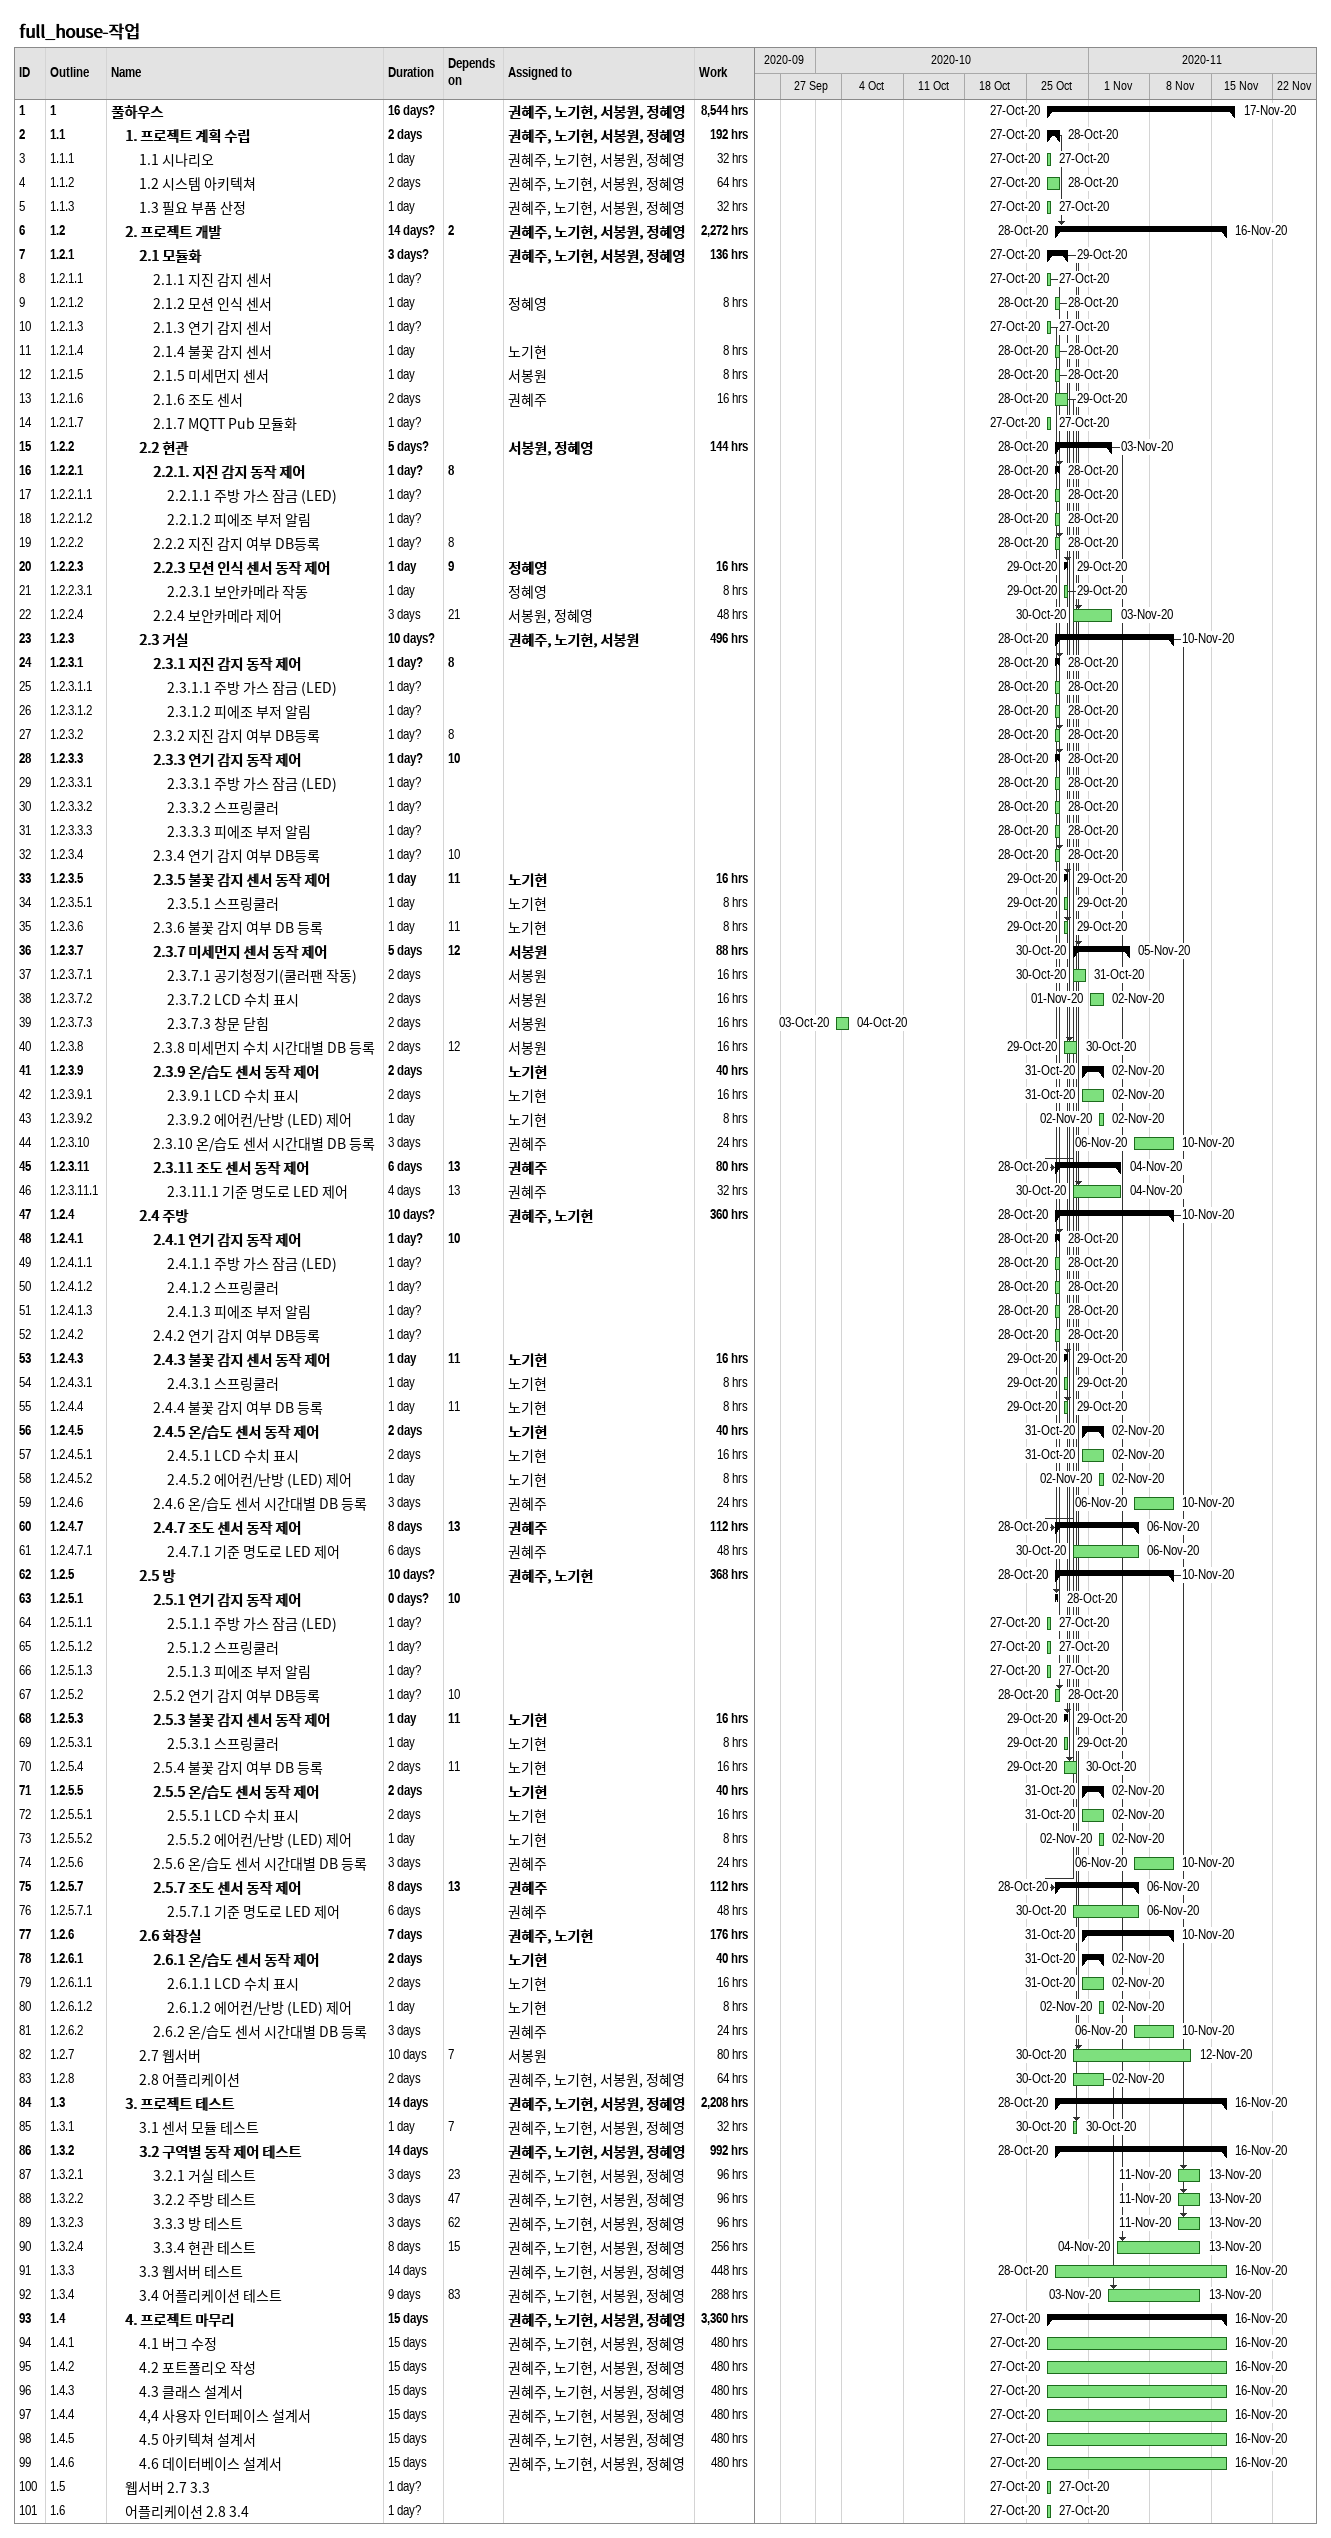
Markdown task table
full_house-작업

| ID | WBS | Task | Duration | Start | Finish | Predecessors | Resources | Work (h) |
|---|---|---|---|---|---|---|---|---|
| 1 | 1 | **풀하우스** | 16d? | 2020-10-27 | 2020-11-17 |  | 권혜주, 노기현, 서봉원, 정혜영 | 8544 |
| 2 | 1.1 | **1. 프로젝트 계획 수립** | 2d | 2020-10-27 | 2020-10-28 |  | 권혜주, 노기현, 서봉원, 정혜영 | 192 |
| 3 | 1.1.1 | 1.1 시나리오 | 1d | 2020-10-27 | 2020-10-27 |  | 권혜주, 노기현, 서봉원, 정혜영 | 32 |
| 4 | 1.1.2 | 1.2 시스템 아키텍쳐 | 2d | 2020-10-27 | 2020-10-28 |  | 권혜주, 노기현, 서봉원, 정혜영 | 64 |
| 5 | 1.1.3 | 1.3 필요 부품 산정 | 1d | 2020-10-27 | 2020-10-27 |  | 권혜주, 노기현, 서봉원, 정혜영 | 32 |
| 6 | 1.2 | **2. 프로젝트 개발** | 14d? | 2020-10-28 | 2020-11-16 | 2 | 권혜주, 노기현, 서봉원, 정혜영 | 2272 |
| 7 | 1.2.1 | **2.1 모듈화** | 3d? | 2020-10-27 | 2020-10-29 |  | 권혜주, 노기현, 서봉원, 정혜영 | 136 |
| 8 | 1.2.1.1 | 2.1.1 지진 감지 센서 | 1d? | 2020-10-27 | 2020-10-27 |  |  |  |
| 9 | 1.2.1.2 | 2.1.2 모션 인식 센서 | 1d | 2020-10-28 | 2020-10-28 |  | 정혜영 | 8 |
| 10 | 1.2.1.3 | 2.1.3 연기 감지 센서 | 1d? | 2020-10-27 | 2020-10-27 |  |  |  |
| 11 | 1.2.1.4 | 2.1.4 불꽃 감지 센서 | 1d | 2020-10-28 | 2020-10-28 |  | 노기현 | 8 |
| 12 | 1.2.1.5 | 2.1.5 미세먼지 센서 | 1d | 2020-10-28 | 2020-10-28 |  | 서봉원 | 8 |
| 13 | 1.2.1.6 | 2.1.6 조도 센서 | 2d | 2020-10-28 | 2020-10-29 |  | 권혜주 | 16 |
| 14 | 1.2.1.7 | 2.1.7 MQTT Pub 모듈화 | 1d? | 2020-10-27 | 2020-10-27 |  |  |  |
| 15 | 1.2.2 | **2.2 현관** | 5d? | 2020-10-28 | 2020-11-03 |  | 서봉원, 정혜영 | 144 |
| 16 | 1.2.2.1 | **2.2.1. 지진 감지 동작 제어** | 1d? | 2020-10-28 | 2020-10-28 | 8 |  |  |
| 17 | 1.2.2.1.1 | 2.2.1.1 주방 가스 잠금 (LED) | 1d? | 2020-10-28 | 2020-10-28 |  |  |  |
| 18 | 1.2.2.1.2 | 2.2.1.2 피에조 부저 알림 | 1d? | 2020-10-28 | 2020-10-28 |  |  |  |
| 19 | 1.2.2.2 | 2.2.2 지진 감지 여부 DB등록 | 1d? | 2020-10-28 | 2020-10-28 | 8 |  |  |
| 20 | 1.2.2.3 | **2.2.3 모션 인식 센서 동작 제어** | 1d | 2020-10-29 | 2020-10-29 | 9 | 정혜영 | 16 |
| 21 | 1.2.2.3.1 | 2.2.3.1 보안카메라 작동 | 1d | 2020-10-29 | 2020-10-29 |  | 정혜영 | 8 |
| 22 | 1.2.2.4 | 2.2.4 보안카메라 제어 | 3d | 2020-10-30 | 2020-11-03 | 21 | 서봉원, 정혜영 | 48 |
| 23 | 1.2.3 | **2.3 거실** | 10d? | 2020-10-28 | 2020-11-10 |  | 권혜주, 노기현, 서봉원 | 496 |
| 24 | 1.2.3.1 | **2.3.1 지진 감지 동작 제어** | 1d? | 2020-10-28 | 2020-10-28 | 8 |  |  |
| 25 | 1.2.3.1.1 | 2.3.1.1 주방 가스 잠금 (LED) | 1d? | 2020-10-28 | 2020-10-28 |  |  |  |
| 26 | 1.2.3.1.2 | 2.3.1.2 피에조 부저 알림 | 1d? | 2020-10-28 | 2020-10-28 |  |  |  |
| 27 | 1.2.3.2 | 2.3.2 지진 감지 여부 DB등록 | 1d? | 2020-10-28 | 2020-10-28 | 8 |  |  |
| 28 | 1.2.3.3 | **2.3.3 연기 감지 동작 제어** | 1d? | 2020-10-28 | 2020-10-28 | 10 |  |  |
| 29 | 1.2.3.3.1 | 2.3.3.1 주방 가스 잠금 (LED) | 1d? | 2020-10-28 | 2020-10-28 |  |  |  |
| 30 | 1.2.3.3.2 | 2.3.3.2 스프링쿨러 | 1d? | 2020-10-28 | 2020-10-28 |  |  |  |
| 31 | 1.2.3.3.3 | 2.3.3.3 피에조 부저 알림 | 1d? | 2020-10-28 | 2020-10-28 |  |  |  |
| 32 | 1.2.3.4 | 2.3.4 연기 감지 여부 DB등록 | 1d? | 2020-10-28 | 2020-10-28 | 10 |  |  |
| 33 | 1.2.3.5 | **2.3.5 불꽃 감지 센서 동작 제어** | 1d | 2020-10-29 | 2020-10-29 | 11 | 노기현 | 16 |
| 34 | 1.2.3.5.1 | 2.3.5.1 스프링쿨러 | 1d | 2020-10-29 | 2020-10-29 |  | 노기현 | 8 |
| 35 | 1.2.3.6 | 2.3.6 불꽃 감지 여부 DB 등록 | 1d | 2020-10-29 | 2020-10-29 | 11 | 노기현 | 8 |
| 36 | 1.2.3.7 | **2.3.7 미세먼지 센서 동작 제어** | 5d | 2020-10-30 | 2020-11-05 | 12 | 서봉원 | 88 |
| 37 | 1.2.3.7.1 | 2.3.7.1 공기청정기(쿨러팬 작동) | 2d | 2020-10-30 | 2020-10-31 |  | 서봉원 | 16 |
| 38 | 1.2.3.7.2 | 2.3.7.2 LCD 수치 표시 | 2d | 2020-11-01 | 2020-11-02 |  | 서봉원 | 16 |
| 39 | 1.2.3.7.3 | 2.3.7.3 창문 닫힘 | 2d | 2020-10-03 | 2020-10-04 |  | 서봉원 | 16 |
| 40 | 1.2.3.8 | 2.3.8 미세먼지 수치 시간대별 DB 등록 | 2d | 2020-10-29 | 2020-10-30 | 12 | 서봉원 | 16 |
| 41 | 1.2.3.9 | **2.3.9 온/습도 센서 동작 제어** | 2d | 2020-10-31 | 2020-11-02 |  | 노기현 | 40 |
| 42 | 1.2.3.9.1 | 2.3.9.1 LCD 수치 표시 | 2d | 2020-10-31 | 2020-11-02 |  | 노기현 | 16 |
| 43 | 1.2.3.9.2 | 2.3.9.2 에어컨/난방 (LED) 제어 | 1d | 2020-11-02 | 2020-11-02 |  | 노기현 | 8 |
| 44 | 1.2.3.10 | 2.3.10 온/습도 센서 시간대별 DB 등록 | 3d | 2020-11-06 | 2020-11-10 |  | 권혜주 | 24 |
| 45 | 1.2.3.11 | **2.3.11 조도 센서 동작 제어** | 6d | 2020-10-28 | 2020-11-04 | 13 | 권혜주 | 80 |
| 46 | 1.2.3.11.1 | 2.3.11.1 기준 명도로 LED 제어 | 4d | 2020-10-30 | 2020-11-04 | 13 | 권혜주 | 32 |
| 47 | 1.2.4 | **2.4 주방** | 10d? | 2020-10-28 | 2020-11-10 |  | 권혜주, 노기현 | 360 |
| 48 | 1.2.4.1 | **2.4.1 연기 감지 동작 제어** | 1d? | 2020-10-28 | 2020-10-28 | 10 |  |  |
| 49 | 1.2.4.1.1 | 2.4.1.1 주방 가스 잠금 (LED) | 1d? | 2020-10-28 | 2020-10-28 |  |  |  |
| 50 | 1.2.4.1.2 | 2.4.1.2 스프링쿨러 | 1d? | 2020-10-28 | 2020-10-28 |  |  |  |
| 51 | 1.2.4.1.3 | 2.4.1.3 피에조 부저 알림 | 1d? | 2020-10-28 | 2020-10-28 |  |  |  |
| 52 | 1.2.4.2 | 2.4.2 연기 감지 여부 DB등록 | 1d? | 2020-10-28 | 2020-10-28 |  |  |  |
| 53 | 1.2.4.3 | **2.4.3 불꽃 감지 센서 동작 제어** | 1d | 2020-10-29 | 2020-10-29 | 11 | 노기현 | 16 |
| 54 | 1.2.4.3.1 | 2.4.3.1 스프링쿨러 | 1d | 2020-10-29 | 2020-10-29 |  | 노기현 | 8 |
| 55 | 1.2.4.4 | 2.4.4 불꽃 감지 여부 DB 등록 | 1d | 2020-10-29 | 2020-10-29 | 11 | 노기현 | 8 |
| 56 | 1.2.4.5 | **2.4.5 온/습도 센서 동작 제어** | 2d | 2020-10-31 | 2020-11-02 |  | 노기현 | 40 |
| 57 | 1.2.4.5.1 | 2.4.5.1 LCD 수치 표시 | 2d | 2020-10-31 | 2020-11-02 |  | 노기현 | 16 |
| 58 | 1.2.4.5.2 | 2.4.5.2 에어컨/난방 (LED) 제어 | 1d | 2020-11-02 | 2020-11-02 |  | 노기현 | 8 |
| 59 | 1.2.4.6 | 2.4.6 온/습도 센서 시간대별 DB 등록 | 3d | 2020-11-06 | 2020-11-10 |  | 권혜주 | 24 |
| 60 | 1.2.4.7 | **2.4.7 조도 센서 동작 제어** | 8d | 2020-10-28 | 2020-11-06 | 13 | 권혜주 | 112 |
| 61 | 1.2.4.7.1 | 2.4.7.1 기준 명도로 LED 제어 | 6d | 2020-10-30 | 2020-11-06 |  | 권혜주 | 48 |
| 62 | 1.2.5 | **2.5 방** | 10d? | 2020-10-28 | 2020-11-10 |  | 권혜주, 노기현 | 368 |
| 63 | 1.2.5.1 | **2.5.1 연기 감지 동작 제어** | 0d? | 2020-10-28 | 2020-10-28 | 10 |  |  |
| 64 | 1.2.5.1.1 | 2.5.1.1 주방 가스 잠금 (LED) | 1d? | 2020-10-27 | 2020-10-27 |  |  |  |
| 65 | 1.2.5.1.2 | 2.5.1.2 스프링쿨러 | 1d? | 2020-10-27 | 2020-10-27 |  |  |  |
| 66 | 1.2.5.1.3 | 2.5.1.3 피에조 부저 알림 | 1d? | 2020-10-27 | 2020-10-27 |  |  |  |
| 67 | 1.2.5.2 | 2.5.2 연기 감지 여부 DB등록 | 1d? | 2020-10-28 | 2020-10-28 | 10 |  |  |
| 68 | 1.2.5.3 | **2.5.3 불꽃 감지 센서 동작 제어** | 1d | 2020-10-29 | 2020-10-29 | 11 | 노기현 | 16 |
| 69 | 1.2.5.3.1 | 2.5.3.1 스프링쿨러 | 1d | 2020-10-29 | 2020-10-29 |  | 노기현 | 8 |
| 70 | 1.2.5.4 | 2.5.4 불꽃 감지 여부 DB 등록 | 2d | 2020-10-29 | 2020-10-30 | 11 | 노기현 | 16 |
| 71 | 1.2.5.5 | **2.5.5 온/습도 센서 동작 제어** | 2d | 2020-10-31 | 2020-11-02 |  | 노기현 | 40 |
| 72 | 1.2.5.5.1 | 2.5.5.1 LCD 수치 표시 | 2d | 2020-10-31 | 2020-11-02 |  | 노기현 | 16 |
| 73 | 1.2.5.5.2 | 2.5.5.2 에어컨/난방 (LED) 제어 | 1d | 2020-11-02 | 2020-11-02 |  | 노기현 | 8 |
| 74 | 1.2.5.6 | 2.5.6 온/습도 센서 시간대별 DB 등록 | 3d | 2020-11-06 | 2020-11-10 |  | 권혜주 | 24 |
| 75 | 1.2.5.7 | **2.5.7 조도 센서 동작 제어** | 8d | 2020-10-28 | 2020-11-06 | 13 | 권혜주 | 112 |
| 76 | 1.2.5.7.1 | 2.5.7.1 기준 명도로 LED 제어 | 6d | 2020-10-30 | 2020-11-06 |  | 권혜주 | 48 |
| 77 | 1.2.6 | **2.6 화장실** | 7d | 2020-10-31 | 2020-11-10 |  | 권혜주, 노기현 | 176 |
| 78 | 1.2.6.1 | **2.6.1 온/습도 센서 동작 제어** | 2d | 2020-10-31 | 2020-11-02 |  | 노기현 | 40 |
| 79 | 1.2.6.1.1 | 2.6.1.1 LCD 수치 표시 | 2d | 2020-10-31 | 2020-11-02 |  | 노기현 | 16 |
| 80 | 1.2.6.1.2 | 2.6.1.2 에어컨/난방 (LED) 제어 | 1d | 2020-11-02 | 2020-11-02 |  | 노기현 | 8 |
| 81 | 1.2.6.2 | 2.6.2 온/습도 센서 시간대별 DB 등록 | 3d | 2020-11-06 | 2020-11-10 |  | 권혜주 | 24 |
| 82 | 1.2.7 | 2.7 웹서버 | 10d | 2020-10-30 | 2020-11-12 | 7 | 서봉원 | 80 |
| 83 | 1.2.8 | 2.8 어플리케이션 | 2d | 2020-10-30 | 2020-11-02 |  | 권혜주, 노기현, 서봉원, 정혜영 | 64 |
| 84 | 1.3 | **3. 프로젝트 테스트** | 14d | 2020-10-28 | 2020-11-16 |  | 권혜주, 노기현, 서봉원, 정혜영 | 2208 |
| 85 | 1.3.1 | 3.1 센서 모듈 테스트 | 1d | 2020-10-30 | 2020-10-30 | 7 | 권혜주, 노기현, 서봉원, 정혜영 | 32 |
| 86 | 1.3.2 | **3.2 구역별 동작 제어 테스트** | 14d | 2020-10-28 | 2020-11-16 |  | 권혜주, 노기현, 서봉원, 정혜영 | 992 |
| 87 | 1.3.2.1 | 3.2.1 거실 테스트 | 3d | 2020-11-11 | 2020-11-13 | 23 | 권혜주, 노기현, 서봉원, 정혜영 | 96 |
| 88 | 1.3.2.2 | 3.2.2 주방 테스트 | 3d | 2020-11-11 | 2020-11-13 | 47 | 권혜주, 노기현, 서봉원, 정혜영 | 96 |
| 89 | 1.3.2.3 | 3.3.3 방 테스트 | 3d | 2020-11-11 | 2020-11-13 | 62 | 권혜주, 노기현, 서봉원, 정혜영 | 96 |
| 90 | 1.3.2.4 | 3.3.4 현관 테스트 | 8d | 2020-11-04 | 2020-11-13 | 15 | 권혜주, 노기현, 서봉원, 정혜영 | 256 |
| 91 | 1.3.3 | 3.3 웹서버 테스트 | 14d | 2020-10-28 | 2020-11-16 |  | 권혜주, 노기현, 서봉원, 정혜영 | 448 |
| 92 | 1.3.4 | 3.4 어플리케이션 테스트 | 9d | 2020-11-03 | 2020-11-13 | 83 | 권혜주, 노기현, 서봉원, 정혜영 | 288 |
| 93 | 1.4 | **4. 프로젝트 마무리** | 15d | 2020-10-27 | 2020-11-16 |  | 권혜주, 노기현, 서봉원, 정혜영 | 3360 |
| 94 | 1.4.1 | 4.1 버그 수정 | 15d | 2020-10-27 | 2020-11-16 |  | 권혜주, 노기현, 서봉원, 정혜영 | 480 |
| 95 | 1.4.2 | 4.2 포트폴리오 작성 | 15d | 2020-10-27 | 2020-11-16 |  | 권혜주, 노기현, 서봉원, 정혜영 | 480 |
| 96 | 1.4.3 | 4.3 클래스 설계서 | 15d | 2020-10-27 | 2020-11-16 |  | 권혜주, 노기현, 서봉원, 정혜영 | 480 |
| 97 | 1.4.4 | 4,4 사용자 인터페이스 설계서 | 15d | 2020-10-27 | 2020-11-16 |  | 권혜주, 노기현, 서봉원, 정혜영 | 480 |
| 98 | 1.4.5 | 4.5 아키텍쳐 설계서 | 15d | 2020-10-27 | 2020-11-16 |  | 권혜주, 노기현, 서봉원, 정혜영 | 480 |
| 99 | 1.4.6 | 4.6 데이터베이스 설계서 | 15d | 2020-10-27 | 2020-11-16 |  | 권혜주, 노기현, 서봉원, 정혜영 | 480 |
| 100 | 1.5 | 웹서버 2.7 3.3 | 1d? | 2020-10-27 | 2020-10-27 |  |  |  |
| 101 | 1.6 | 어플리케이션 2.8 3.4 | 1d? | 2020-10-27 | 2020-10-27 |  |  |  |
